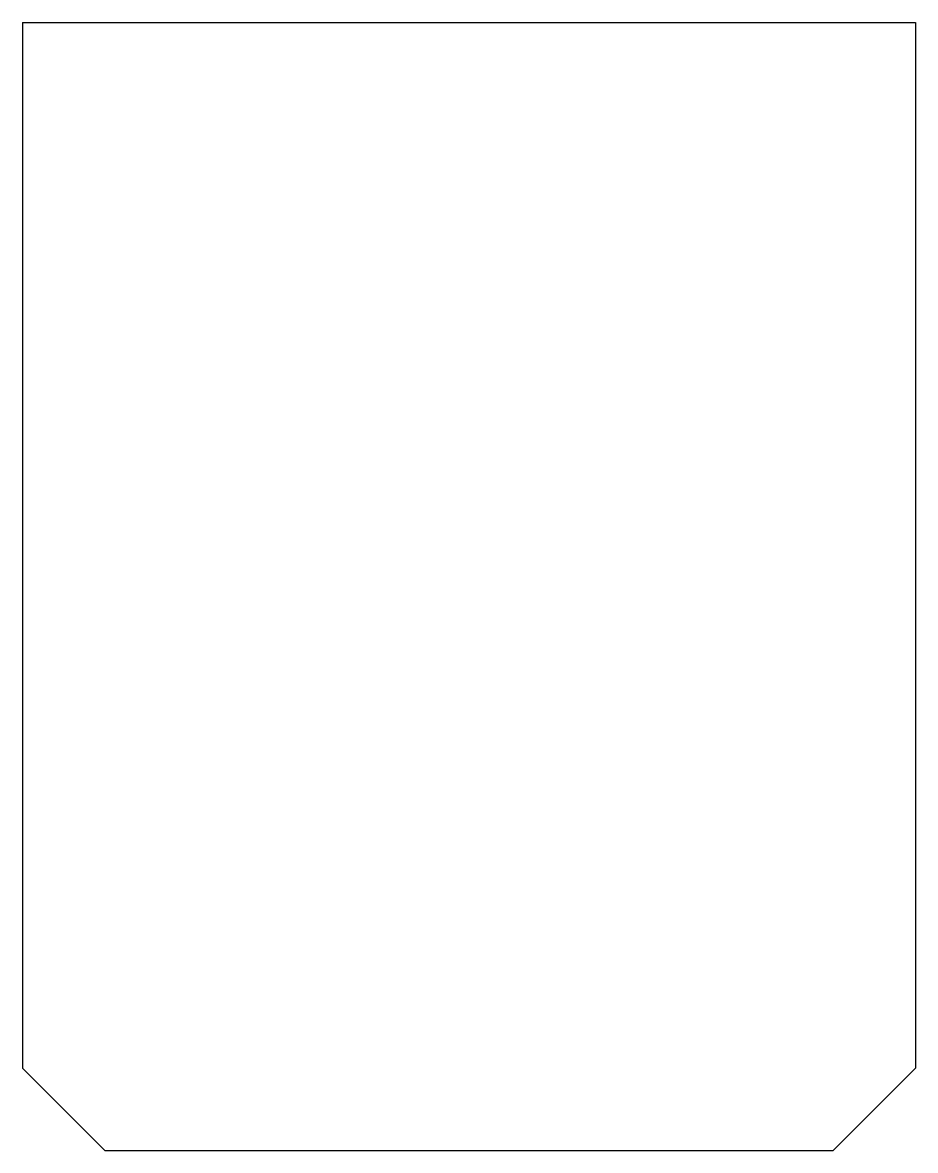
# Model space of a CAD drawing. Header units: inches. Extents: x 109.4 to 185.4, y 72.6 to 168.6.
import ezdxf

# ---------------------------------------------------------------- set-up
doc = ezdxf.new("R2010")
doc.units = ezdxf.units.IN
doc.header["$MEASUREMENT"] = 0

msp = doc.modelspace()

# ---------------------------------------------------------------- linework, layer by layer
for p, q in [((109.355, 168.575), (185.355, 168.575)), ((109.355, 168.575), (109.355, 79.575)), ((185.355, 168.575), (185.355, 79.575)), ((116.355, 72.575), (178.355, 72.575))]:
    msp.add_line(p, q)
for points in [[(116.355, 72.575), (109.355, 79.575)], [(185.355, 79.575), (178.355, 72.575)]]:
    msp.add_lwpolyline(points)

doc.saveas('drawing.dxf')
